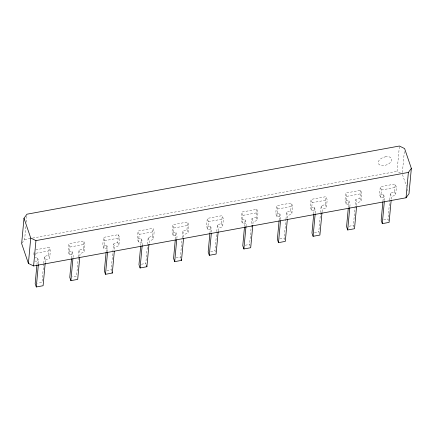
<?xml version="1.0" encoding="UTF-8"?>
<svg xmlns="http://www.w3.org/2000/svg" width="433" height="433" viewBox="0 0 433 433"><rect width="100%" height="100%" fill="white"/><g stroke="black" fill="none" stroke-linecap="round" stroke-linejoin="round"><path stroke-width="0.32" stroke-dasharray="2.17 1.62" d="M22.023 243.075L24.621 239.546L25.856 226.205M26.229 222.199L26.786 216.197M33.85 254.572L34.093 251.99M35.208 255.281L35.387 253.343M36.946 264.514L37.563 257.906L34.889 257.83M38.434 263.832L38.678 261.191L37.563 257.906M43.695 263.93L41.979 282.44L37.644 283.231M43.76 263.269L44.372 256.655L48.539 255.048L49.254 247.313L35.576 249.819M45.243 262.587L45.487 259.946L44.372 256.655M45.487 259.946L49.654 258.339L50.374 250.604L49.254 247.313M73.031 257.5L73.28 254.858L69.269 254.745L68.154 251.459L68.869 243.725L83.856 240.981L84.971 244.272L84.256 252.001L80.089 253.608L79.845 256.255M69.269 254.745L69.989 247.01L68.869 243.725M71.548 258.182L72.159 251.573L68.154 251.459M78.297 257.597L76.581 276.102L72.246 276.898M78.357 256.937L78.974 250.323L83.136 248.715L83.856 240.981M107.573 251.827L107.877 248.526L103.871 248.412L102.756 245.127L103.471 237.392L118.458 234.648L119.573 237.934L118.858 245.668L114.691 247.275L114.447 249.922M103.871 248.412L104.591 240.678L103.471 237.392M106.15 251.849L106.762 245.235L102.756 245.127M111.552 270.869L111.178 269.77L113.57 243.99L117.738 242.383L118.458 234.648M142.17 245.495L142.479 242.193L138.473 242.079L137.353 238.794L138.073 231.06L153.055 228.315L154.175 231.601L153.455 239.335L149.293 240.943L149.044 243.59M138.473 242.079L139.188 234.345L138.073 231.06M140.747 245.516L141.364 238.902L137.353 238.794M146.154 264.536L145.78 263.437L147.496 244.932M147.561 244.266L148.173 237.657L152.34 236.05L153.055 228.315M176.837 238.502L177.081 235.861L173.076 235.747L171.955 232.461L172.675 224.727L187.657 221.983L188.777 225.268L188.057 233.003L183.89 234.61L183.587 237.917M173.076 235.747L173.79 228.012L172.675 224.727M175.349 239.184L175.96 232.57L171.955 232.461M180.756 258.203L180.382 257.105L182.098 238.594M182.158 237.934L182.775 231.325L186.937 229.717L187.657 221.983M211.434 232.169L211.683 229.522L207.672 229.414L206.557 226.129L207.272 218.394L222.259 215.65L223.374 218.936L222.659 226.67L218.492 228.278L218.248 230.924M207.672 229.414L208.392 221.68L207.272 218.394M209.951 232.851L210.562 226.237L206.557 226.129M215.353 251.871L214.984 250.772L216.7 232.261M216.76 231.601L217.371 224.992L221.539 223.385L222.259 215.65M245.976 226.497L246.28 223.19L242.274 223.082L241.154 219.796L241.874 212.062L256.856 209.318L257.976 212.603L257.256 220.337L253.094 221.945L252.845 224.592M242.274 223.082L242.989 215.347L241.874 212.062M244.548 226.519L245.165 219.904L241.154 219.796M250.139 246.085L249.581 244.439L251.974 218.66L256.141 217.052L256.856 209.318M280.638 219.504L280.882 216.857L276.876 216.749L275.756 213.464L276.476 205.729L291.458 202.985L292.578 206.27L291.858 214.005L287.691 215.612L287.388 218.919M276.876 216.749L277.591 209.015L276.476 205.729M279.15 220.181L279.761 213.572L275.756 213.464M284.741 239.752L284.183 238.107L285.899 219.596M285.959 218.936L286.576 212.327L290.743 210.719L291.458 202.985M315.235 213.171L315.484 210.525L311.473 210.416L310.358 207.126L311.073 199.391L326.06 196.652L327.175 199.938L326.46 207.672L322.293 209.28L322.049 211.921M311.473 210.416L312.193 202.682L311.073 199.391M313.752 213.848L314.363 207.239L310.358 207.126M319.343 233.414L318.785 231.774L320.501 213.263M320.561 212.603L321.172 205.994L325.34 204.387L326.06 196.652M349.837 206.839L350.08 204.192L346.075 204.084L344.955 200.793L345.675 193.058L360.657 190.32L361.777 193.605L361.057 201.34L356.895 202.947L356.646 205.588M346.075 204.084L346.795 196.349L345.675 193.058M348.349 207.515L348.966 200.907L344.955 200.793M353.945 227.081L353.382 225.441L355.774 199.662L359.942 198.054L360.657 190.32M384.439 200.506L384.683 197.859L380.677 197.751L379.557 194.46L380.277 186.726L395.259 183.987L396.379 187.273L395.659 195.007L391.492 196.614L391.188 199.916M380.677 197.751L381.392 190.017L380.277 186.726M382.951 201.183L383.562 194.574L379.557 194.46M388.542 220.749L387.984 219.109L389.7 200.598M389.765 199.938L390.377 193.329L394.544 191.722L395.259 183.987M400.52 173.07L397.05 171.381L399.405 146.029M402.376 172.583L404.357 151.236M24.621 239.546L29.942 238.572M32.599 238.085L397.05 171.381M36.042 253.224L50.374 250.604M69.989 247.01L84.971 244.272M104.591 240.678L119.573 237.934M139.188 234.345L154.175 231.601M173.79 228.012L188.777 225.268M208.392 221.68L223.374 218.936M242.989 215.347L257.976 212.603M277.591 209.015L292.578 206.27M312.193 202.682L327.175 199.938M346.795 196.349L361.777 193.605M381.392 190.017L396.379 187.273M106.848 270.565L111.178 269.77M141.445 264.233L145.78 263.437M176.047 257.9L180.382 257.105M210.649 251.568L214.984 250.772M245.246 245.235L249.581 244.439M279.848 238.902L284.183 238.107M314.45 232.564L318.785 231.774M349.047 226.232L353.382 225.441M383.649 219.899L387.984 219.109M34.672 261.077L38.678 261.191M402.474 174.559L406.387 186.071M407.475 189.27L408.13 191.191M394.544 191.722L395.659 195.007M390.377 193.329L391.492 196.614M383.562 194.574L384.683 197.859M359.942 198.054L361.057 201.34M355.774 199.662L356.895 202.947M348.966 200.907L350.08 204.192M325.34 204.387L326.46 207.672M321.172 205.994L322.293 209.28M314.363 207.239L315.484 210.525M290.743 210.719L291.858 214.005M286.576 212.327L287.691 215.612M279.761 213.572L280.882 216.857M256.141 217.052L257.256 220.337M251.974 218.66L253.094 221.945M245.165 219.904L246.28 223.19M221.539 223.385L222.659 226.67M217.371 224.992L218.492 228.278M210.562 226.237L211.683 229.522M186.937 229.717L188.057 233.003M182.775 231.325L183.89 234.61M175.96 232.57L177.081 235.861M152.34 236.05L153.455 239.335M148.173 237.657L149.293 240.943M141.364 238.902L142.479 242.193M117.738 242.383L118.858 245.668M113.57 243.99L114.691 247.275M106.762 245.235L107.877 248.526M83.136 248.715L84.256 252.001M78.974 250.323L80.089 253.608M72.159 251.573L73.28 254.858M48.539 255.048L49.654 258.339M385.938 156.741L384.158 157.125A7.074 4.07 -18.8 0 0 378.188 162.597A7.074 4.07 -18.8 0 0 384.087 165.503L385.868 165.119A7.074 4.07 -18.8 0 0 391.838 159.647A7.074 4.07 -18.8 0 0 385.938 156.741"/><path stroke-width="0.65" d="M24.004 218.232L21.65 243.584L28.394 263.41L33.595 265.949L406.03 197.784L408.996 193.746L411.35 168.394L404.606 148.568L399.405 146.029L26.97 214.194L24.004 218.232L30.743 238.058L28.394 263.41M33.595 265.949L35.95 240.596L30.743 238.058M36.886 265.175L35.17 283.685L36.285 286.971L43.1 285.726L45.184 263.248M36.285 286.971L38.369 264.498M71.488 258.842L69.767 277.353L70.888 280.638L77.696 279.393L79.721 257.575M70.888 280.638L72.912 258.826M106.085 252.509L104.369 271.02L105.49 274.305L112.299 273.061L114.323 251.243M105.49 274.305L107.508 252.488M140.687 246.177L138.971 264.687L140.086 267.973L146.901 266.723L148.984 244.25M140.086 267.973L142.17 245.495M175.289 239.844L173.568 258.355L174.688 261.64L181.497 260.39L183.522 238.578M174.688 261.64L176.713 239.822M209.886 233.511L208.17 252.017L209.291 255.308L216.099 254.057L218.183 231.585M209.291 255.308L211.315 233.49M244.488 227.179L242.772 245.684L243.887 248.975L250.702 247.725L252.785 225.252M243.887 248.975L245.976 226.497M279.09 220.846L277.374 239.352L278.489 242.642L285.298 241.392L287.323 219.58M278.489 242.642L280.514 220.825M313.687 214.508L311.971 233.019L313.091 236.304L319.9 235.059L321.984 212.587M313.091 236.304L315.175 213.832M348.289 208.176L346.573 226.686L347.688 229.972L354.503 228.727L356.527 206.914M347.688 229.972L349.777 207.499M382.891 201.843L381.175 220.354L382.29 223.639L389.099 222.394L391.123 200.582M382.29 223.639L384.315 201.827M406.03 197.784L408.379 172.431L411.35 168.394M35.95 240.596L408.379 172.431M181.129 259.297L181.497 260.39M146.527 265.629L146.901 266.723M111.925 271.962L112.299 273.061"/></g></svg>
